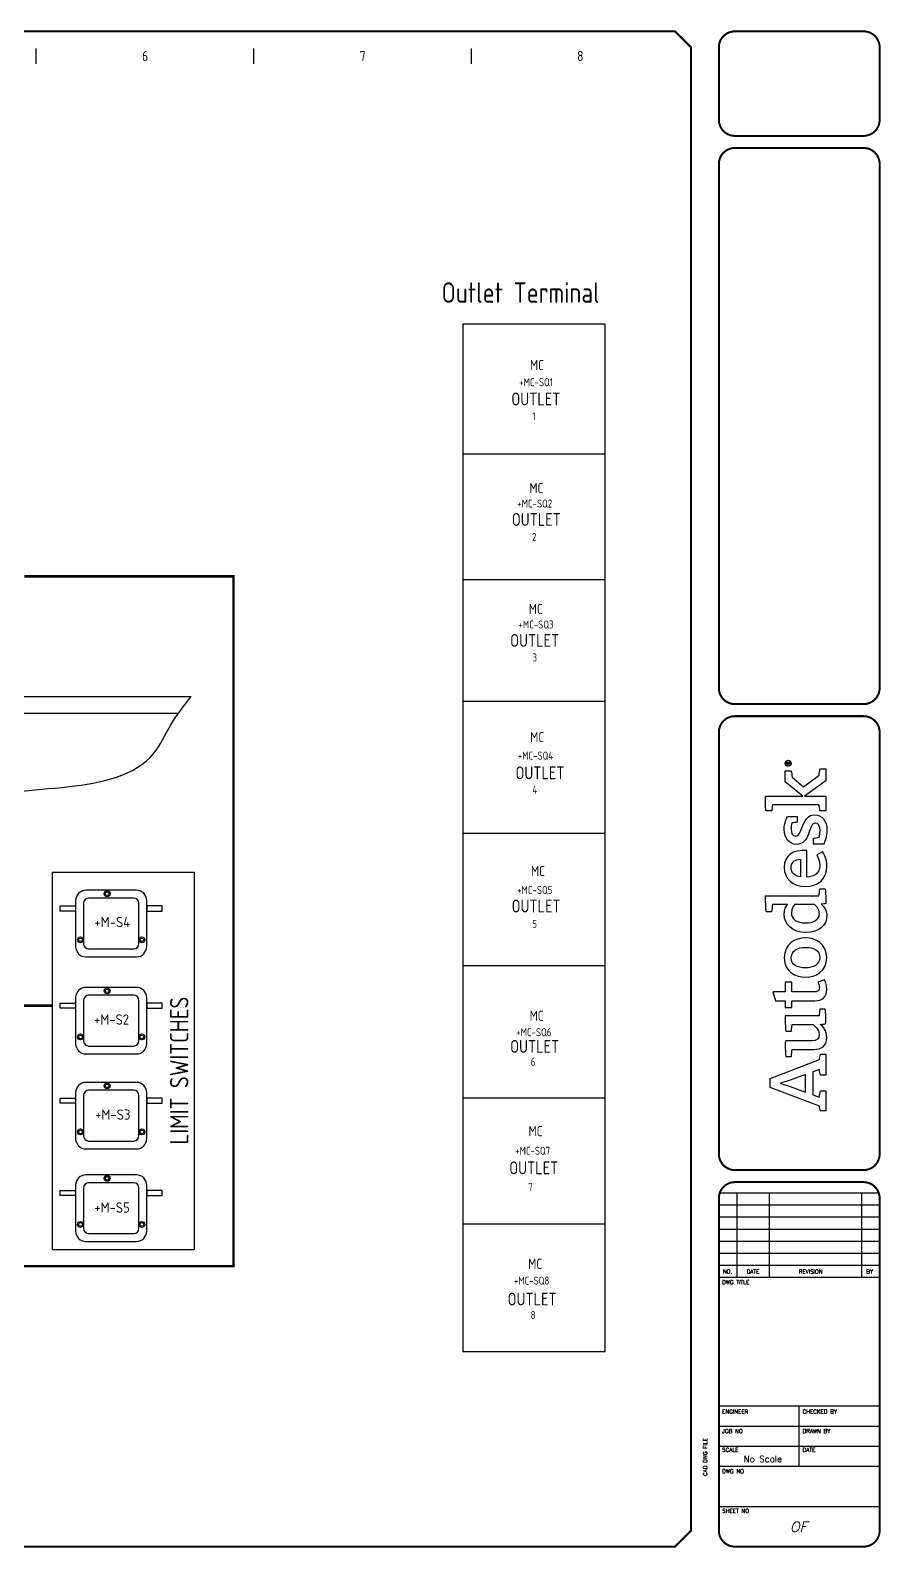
# Model space of a CAD drawing. Header units: millimetres. Extents: x 0 to 840, y 0 to 593.
# Drawn here: x 508 to 840, y 0 to 593 of the extents above; entities that cross this region are included whole.
import ezdxf
from ezdxf.enums import TextEntityAlignment as Align

# ---------------------------------------------------------------- set-up
doc = ezdxf.new("R2010")
doc.units = ezdxf.units.MM
doc.header["$LTSCALE"] = 10
doc.header["$MEASUREMENT"] = 0
for name, color, linetype in [('LAYER_1', 160, 'Continuous'), ('MISC', 7, 'Continuous'), ('PDESC', 142, 'Continuous'), ('PLOC', 8, 'Continuous'), ('PSYMS', 7, 'Continuous'), ('PTAG', 150, 'Continuous'), ('SYMS', 7, 'Continuous'), ('TITLE', 7, 'Continuous')]:
    doc.layers.add(name, color=color, linetype=linetype)
doc.styles.add('ITALIC', font='ITALIC')
doc.styles.add('SIMPLEX', font='simplex')
doc.styles.add('WD_IEC', font='isocp2.shx', dxfattribs={"width": 0.9, "height": 4})

# ---------------------------------------------------------------- blocks, each defined once
blk = doc.blocks.new('wd_ptag')
at = {"style": 'WD_IEC', "width": 0.9, "flags": 1}
blk.add_attdef('P_ITEM', text='', height=0.125, dxfattribs=at).set_placement((0, 0.469), align=Align.CENTER)
at = {"style": 'WD_IEC'}
for tag, width, p in [('INST', 0.8, (0, 0.312)), ('LOC', 0.8, (0, 0.156)), ('P_TAG1', 0.9, (0, 0)), ('DESC2', 0.9, (0, -0.344)), ('DESC1', 0.9, (0, -0.188)), ('DESC3', 0.9, (0, -0.5)), ('MFG', 0.9, (0, -0.656)), ('CAT', 0.9, (0, -0.812))]:
    blk.add_attdef(tag, text='', height=0.125, dxfattribs=dict(at, width=width)).set_placement(p, align=Align.CENTER)
at = {"linetype": 'Continuous', "style": 'WD_IEC'}
for tag, flags, p in [('RATING2', 9, (0.344, -0.187)), ('RATING4', 9, (0.344, -0.202)), ('RATING3', 9, (0.344, -0.218)), ('RATING8', 9, (0.344, -0.234)), ('RATING1', 9, (0.344, -0.171)), ('RATING10', 9, (0.344, -0.312)), ('RATING12', 9, (0.344, -0.327)), ('RATING11', 9, (0.344, -0.343)), ('RATING7', 9, (0.344, -0.249)), ('RATING6', 9, (0.344, -0.265)), ('RATING5', 9, (0.344, -0.281)), ('RATING9', 9, (0.344, -0.296)), ('WDBLKNAM', 1, (0.359, -0.369)), ('ASSYCODE', 9, (0.016, -0.859))]:
    blk.add_attdef(tag, text='', height=0.01, dxfattribs=dict(at, flags=flags)).set_placement(p, align=Align.CENTER)
blk = doc.blocks.new('CR115E7')
for p, q in [((5.47, 4.84), (0.53, 4.84)), ((-0.47, 3.84), (-0.47, -0.66)), ((0.3, 3.57), (0.3, -0.39)), ((5.2, 4.07), (0.8, 4.07)), ((5.7, -0.39), (5.7, 3.57)), ((6.47, -0.66), (6.47, 3.84)), ((0.8, -0.89), (5.2, -0.89)), ((0.53, -1.66), (5.47, -1.66))]:
    blk.add_line(p, q)
for points in [[(-0.47, 2.81), (-1.97, 2.81), (-1.97, 3.31), (-0.47, 3.31)], [(6.47, 2.81), (7.97, 2.81), (7.97, 3.31), (6.47, 3.31)]]:
    blk.add_lwpolyline(points, close=True)
for centre, radius in [((2.6, 4.5), 0.29), ((2.6, 4.5), 0.176), ((0, 0), 0.29), ((0, 0), 0.176), ((6, 0), 0.29), ((6, 0), 0.176)]:
    blk.add_circle(centre, radius)
for centre, radius, start, end in [((0.53, 3.84), 1, 90, 180), ((5.47, 3.84), 1, 0, 90), ((0.8, 3.57), 0.5, 90, 180), ((5.2, 3.57), 0.5, 0, 90), ((0.53, -0.66), 1, 180, 270), ((0.8, -0.39), 0.5, 180, 270), ((5.2, -0.39), 0.5, 270, 0), ((5.47, -0.66), 1, 270, 0)]:
    blk.add_arc(centre, radius, start, end)
blk = doc.blocks.new('AI9-BLK2')
at = {"layer": 'LAYER_1', "color": 7}
blk.add_circle((0, 0), 2.03, dxfattribs=at)
blk.add_open_spline([(1.7, 0), (1.7, -1), (1, -1.8), (0, -1.8), (-1, -1.8), (-1.7, -1), (-1.7, 0), (-1.7, 1), (-1, 1.8), (0, 1.8), (1, 1.8), (1.7, 1), (1.7, 0)], degree=3, knots=[0, 0, 0, 0, 1, 1, 1, 2, 2, 2, 3, 3, 3, 4, 4, 4, 4], dxfattribs=at)
blk = doc.blocks.new('AI9-BLK1')
at = {"layer": 'LAYER_1', "color": 7}
for points, knots in [([(0.7, -1.1), (0.7, -1.1), (0.2, -0.4), (0.2, -0.4), (0.1, -0.2), (0, -0.2), (-0.1, -0.1), (0.3, 0), (0.5, 0.2), (0.5, 0.5), (0.5, 0.8), (0.3, 1.1), (-0.2, 1.1), (-0.2, 1.1), (-0.8, 1.1), (-0.8, 1.1), (-0.8, 1.1), (-0.8, -1.1), (-0.8, -1.1), (-0.8, -1.1), (-0.5, -1.1), (-0.5, -1.1), (-0.5, -1.1), (-0.5, -0.1), (-0.5, -0.1), (-0.4, -0.1), (-0.3, -0.2), (-0.2, -0.3), (-0.2, -0.3), (0.3, -1.1), (0.3, -1.1), (0.3, -1.1), (0.7, -1.1), (0.7, -1.1)], [0, 0, 0, 0, 1, 1, 1, 2, 2, 2, 3, 3, 3, 4, 4, 4, 5, 5, 5, 6, 6, 6, 7, 7, 7, 8, 8, 8, 9, 9, 9, 10, 10, 10, 11, 11, 11, 11]), ([(0.2, 0.5), (0.2, 0.2), (-0.1, 0.1), (-0.3, 0.1), (-0.3, 0.1), (-0.5, 0.1), (-0.5, 0.1), (-0.5, 0.1), (-0.5, 0.8), (-0.5, 0.8), (-0.5, 0.8), (-0.2, 0.8), (-0.2, 0.8), (0.1, 0.8), (0.2, 0.7), (0.2, 0.5)], [0, 0, 0, 0, 1, 1, 1, 2, 2, 2, 3, 3, 3, 4, 4, 4, 5, 5, 5, 5])]:
    blk.add_open_spline(points, degree=3, knots=knots, dxfattribs=at)
blk = doc.blocks.new('LOGO')
for points, knots in [([(35.2, 4.3), (35.2, 4.3), (22.1, 38.1), (22.1, 38.1), (22.1, 38.1), (16.1, 38.1), (16.1, 38.1), (16.1, 38.1), (3.2, 4.3), (3.2, 4.3), (2.2, 4.2), (0.9, 4), (0, 3.7), (0, 3.7), (0, 0), (0, 0), (0, 0), (13.7, 0), (13.7, 0), (13.7, 0), (13.7, 3.7), (13.7, 3.7), (12.4, 4), (10.9, 4.3), (9.5, 4.4), (9.5, 4.4), (11.1, 8.8), (11.1, 8.8), (11.1, 8.8), (26.8, 8.8), (26.8, 8.8), (26.8, 8.8), (28.4, 4.3), (28.4, 4.3), (27, 4.2), (25.8, 4), (24.5, 3.7), (24.5, 3.7), (24.5, 0), (24.5, 0), (24.5, 0), (38.7, 0), (38.7, 0), (38.7, 0), (38.7, 3.7), (38.7, 3.7), (37.9, 3.9), (36, 4.3), (35.2, 4.3)], [0, 0, 0, 0, 1, 1, 1, 2, 2, 2, 3, 3, 3, 4, 4, 4, 5, 5, 5, 6, 6, 6, 7, 7, 7, 8, 8, 8, 9, 9, 9, 10, 10, 10, 11, 11, 11, 12, 12, 12, 13, 13, 13, 14, 14, 14, 15, 15, 15, 16, 16, 16, 16]), ([(70.8, 23.1), (70.8, 23.1), (70.8, 27.7), (70.8, 27.7), (70.8, 27.7), (75.3, 27.7), (75.3, 27.7), (75.3, 27.7), (75.3, 34.3), (75.3, 34.3), (75.3, 34.3), (81.3, 36.2), (81.3, 36.2), (81.3, 36.2), (81.3, 27.7), (81.3, 27.7), (81.3, 27.7), (88, 27.7), (88, 27.7), (88, 27.7), (88, 23.1), (88, 23.1), (88, 23.1), (81.3, 23.1), (81.3, 23.1), (81.3, 23.1), (81.3, 8.4), (81.3, 8.4), (81.3, 5.6), (82.1, 4.3), (84.3, 4.3), (86, 4.3), (87.5, 5.1), (88, 5.5), (88, 5.5), (89.7, 0.9), (89.7, 0.9), (88.7, 0.3), (86.5, -0.7), (83.2, -0.7), (77.6, -0.7), (75.3, 2.4), (75.3, 7.4), (75.3, 7.4), (75.3, 23.1), (75.3, 23.1), (75.3, 23.1), (70.8, 23.1), (70.8, 23.1)], [0, 0, 0, 0, 1, 1, 1, 2, 2, 2, 3, 3, 3, 4, 4, 4, 5, 5, 5, 6, 6, 6, 7, 7, 7, 8, 8, 8, 9, 9, 9, 10, 10, 10, 11, 11, 11, 12, 12, 12, 13, 13, 13, 14, 14, 14, 15, 15, 15, 16, 16, 16, 16]), ([(147.1, 4.7), (147.1, 5.4), (147, 6.1), (147, 6.9), (147, 6.9), (147, 41.1), (147, 41.1), (143.4, 41.2), (139.3, 41), (136.1, 40.7), (136.1, 40.7), (136.1, 37), (136.1, 37), (137.7, 36.8), (139.6, 36.6), (141, 36.4), (141, 36.4), (141, 36.4), (141, 36.4), (141, 36.4), (141, 26.2), (141, 26.2), (140, 27.1), (138, 28.4), (134.3, 28.4), (127.3, 28.4), (122, 22.6), (122, 13.8), (122, 4.5), (126.6, -0.7), (133.4, -0.7), (137.1, -0.7), (139.6, 1.1), (141.3, 3.1), (141.3, 2.1), (141.6, 0.6), (141.8, 0), (145.2, -0.2), (148.7, 0.1), (151.7, 0.4), (151.7, 0.4), (151.7, 4.1), (151.7, 4.1), (150.2, 4.2), (148.4, 4.5), (147.1, 4.7)], [0, 0, 0, 0, 1, 1, 1, 2, 2, 2, 3, 3, 3, 4, 4, 4, 5, 5, 5, 6, 6, 6, 7, 7, 7, 8, 8, 8, 9, 9, 9, 10, 10, 10, 11, 11, 11, 12, 12, 12, 13, 13, 13, 14, 14, 14, 15, 15, 15, 15]), ([(229.4, 4.6), (229.4, 4.6), (221.5, 15.2), (221.5, 15.2), (221.5, 15.2), (228, 23), (228, 23), (229.4, 23.1), (231.3, 23.3), (232.4, 23.6), (232.4, 23.6), (232.4, 27.7), (232.4, 27.7), (232.4, 27.7), (225, 27.7), (225, 27.7), (225, 27.7), (215.2, 15.6), (215.2, 15.6), (215.2, 15.6), (215.2, 41.2), (215.2, 41.2), (211.8, 41.3), (208.2, 41.2), (205.1, 40.9), (205.1, 40.9), (205.1, 36.9), (205.1, 36.9), (206.5, 36.8), (208, 36.6), (209.1, 36.5), (209.1, 36.5), (209.1, 4.5), (209.1, 4.5), (207.8, 4.4), (206.3, 4.2), (205.1, 4), (205.1, 4), (205.1, 0), (205.1, 0), (205.1, 0), (215.2, 0), (215.2, 0), (215.2, 0), (215.2, 14.5), (215.2, 14.5), (215.2, 14.5), (225.6, 0), (225.6, 0), (225.6, 0), (233.7, 0), (233.7, 0), (233.7, 0), (233.7, 3.8), (233.7, 3.8), (232.2, 4.2), (230.6, 4.4), (229.4, 4.6)], [0, 0, 0, 0, 1, 1, 1, 2, 2, 2, 3, 3, 3, 4, 4, 4, 5, 5, 5, 6, 6, 6, 7, 7, 7, 8, 8, 8, 9, 9, 9, 10, 10, 10, 11, 11, 11, 12, 12, 12, 13, 13, 13, 14, 14, 14, 15, 15, 15, 16, 16, 16, 17, 17, 17, 18, 18, 18, 19, 19, 19, 19]), ([(12.8, 13.8), (12.8, 13.8), (16.6, 24.3), (16.6, 24.3), (17.8, 27.5), (18.2, 28.8), (18.8, 30.9), (18.8, 30.9), (18.9, 30.9), (18.9, 30.9), (19.6, 28.9), (20, 27.5), (21.1, 24.3), (21.1, 24.3), (24.9, 13.8), (24.9, 13.8), (24.9, 13.8), (12.8, 13.8), (12.8, 13.8)], [0, 0, 0, 0, 1, 1, 1, 2, 2, 2, 3, 3, 3, 4, 4, 4, 5, 5, 5, 6, 6, 6, 6]), ([(59.7, -0.1), (59.5, 0.6), (59.2, 2.6), (59.1, 3.8), (57.8, 2), (54.9, -0.7), (50.2, -0.7), (44.2, -0.7), (42, 3.1), (42, 8.1), (42, 8.1), (42, 22.9), (42, 22.9), (40.6, 23.2), (38.8, 23.4), (37.3, 23.5), (37.3, 23.5), (37.3, 27.3), (37.3, 27.3), (40.3, 27.6), (44.4, 27.8), (48, 27.6), (48, 27.6), (48, 9.3), (48, 9.3), (48, 6.2), (49.1, 4.5), (52.3, 4.5), (55.8, 4.5), (58.4, 7.9), (59, 8.6), (59, 8.6), (59, 23), (59, 23), (57.8, 23.2), (56, 23.4), (54.6, 23.5), (54.6, 23.5), (54.6, 27.3), (54.6, 27.3), (57.6, 27.7), (61.5, 27.8), (65, 27.7), (65, 27.7), (65, 4.6), (65, 4.6), (66.3, 4.4), (68.1, 4.2), (69.6, 4.1), (69.6, 4.1), (69.6, 0.3), (69.6, 0.3), (66.7, 0), (63, -0.2), (59.7, -0.1)], [0, 0, 0, 0, 1, 1, 1, 2, 2, 2, 3, 3, 3, 4, 4, 4, 5, 5, 5, 6, 6, 6, 7, 7, 7, 8, 8, 8, 9, 9, 9, 10, 10, 10, 11, 11, 11, 12, 12, 12, 13, 13, 13, 14, 14, 14, 15, 15, 15, 16, 16, 16, 17, 17, 17, 18, 18, 18, 18]), ([(104.8, -0.7), (95.2, -0.7), (91.4, 7), (91.4, 13.8), (91.4, 20.6), (95.1, 28.4), (104.6, 28.4), (114.1, 28.4), (118.3, 20.8), (118.3, 14), (118.3, 7.2), (114.2, -0.7), (104.8, -0.7)], [0, 0, 0, 0, 1, 1, 1, 2, 2, 2, 3, 3, 3, 4, 4, 4, 4]), ([(104.5, 23.6), (99.6, 23.6), (97.8, 19.5), (97.8, 14), (97.8, 8.5), (99.9, 4.1), (104.8, 4.1), (109.8, 4.1), (111.8, 8.2), (111.8, 13.8), (111.8, 19.3), (109.5, 23.6), (104.5, 23.6)], [0, 0, 0, 0, 1, 1, 1, 2, 2, 2, 3, 3, 3, 4, 4, 4, 4]), ([(141, 7.6), (140.3, 6.7), (138.2, 4.3), (135, 4.3), (130.5, 4.3), (128.5, 8.1), (128.5, 13.8), (128.5, 19.6), (130.9, 23.5), (135.4, 23.5), (138.3, 23.5), (139.9, 22.3), (141, 21.3), (141, 21.3), (141, 7.6), (141, 7.6)], [0, 0, 0, 0, 1, 1, 1, 2, 2, 2, 3, 3, 3, 4, 4, 4, 5, 5, 5, 5]), ([(167.6, 4.1), (171.4, 4.1), (173.8, 5.5), (175, 6.2), (175, 6.2), (177.1, 2.1), (177.1, 2.1), (175.5, 1.1), (172.6, -0.7), (167.2, -0.7), (158.2, -0.7), (153.3, 5.5), (153.3, 14), (153.3, 22.5), (158.9, 28.4), (166.4, 28.4), (174.6, 28.4), (178.7, 22.5), (177.9, 12.9), (177.9, 12.9), (159.8, 12.9), (159.8, 12.9), (160, 7.9), (162.3, 4.1), (167.6, 4.1)], [0, 0, 0, 0, 1, 1, 1, 2, 2, 2, 3, 3, 3, 4, 4, 4, 5, 5, 5, 6, 6, 6, 7, 7, 7, 8, 8, 8, 8]), ([(172, 17.3), (171.9, 20.8), (170.4, 23.7), (166.3, 23.7), (162.6, 23.7), (160.6, 21.2), (159.9, 17.3), (159.9, 17.3), (172, 17.3), (172, 17.3)], [0, 0, 0, 0, 1, 1, 1, 2, 2, 2, 3, 3, 3, 3]), ([(193.3, 16.4), (190.2, 17.6), (187.8, 18.3), (187.8, 20.5), (187.8, 22.6), (189.9, 23.7), (192.6, 23.7), (194.1, 23.7), (195.6, 23.5), (196.8, 23.1), (196.9, 21.9), (197.1, 20.1), (197.3, 19.6), (197.3, 19.6), (201.3, 19.6), (201.3, 19.6), (201.3, 19.6), (201.3, 26.1), (201.3, 26.1), (200.2, 26.8), (197.1, 28.4), (192.4, 28.4), (186.5, 28.4), (182.2, 25), (182.2, 20.1), (182.2, 15.7), (184.9, 13.4), (189.1, 11.9), (193.4, 10.4), (196.7, 9.3), (196.7, 7.2), (196.7, 5.1), (195, 3.9), (191.4, 3.9), (189.9, 3.9), (188.1, 4.1), (187, 4.6), (186.9, 5.9), (186.6, 7.8), (186.3, 8.4), (186.3, 8.4), (182.3, 8.4), (182.3, 8.4), (182.3, 8.4), (182.3, 1.6), (182.3, 1.6), (182.3, 1.6), (182.3, 1.6), (182.3, 1.6), (184.1, 0.5), (187.5, -0.8), (191.8, -0.8), (198.3, -0.8), (202.4, 2.6), (202.4, 7.8), (202.4, 12.5), (197.8, 14.6), (193.3, 16.4)], [0, 0, 0, 0, 1, 1, 1, 2, 2, 2, 3, 3, 3, 4, 4, 4, 5, 5, 5, 6, 6, 6, 7, 7, 7, 8, 8, 8, 9, 9, 9, 10, 10, 10, 11, 11, 11, 12, 12, 12, 13, 13, 13, 14, 14, 14, 15, 15, 15, 16, 16, 16, 17, 17, 17, 18, 18, 18, 19, 19, 19, 19])]:
    blk.add_open_spline(points, degree=3, knots=knots)
for name, p in [('AI9-BLK2', (237.6, 25.7)), ('AI9-BLK1', (237.8, 25.7))]:
    blk.add_blockref(name, p)
blk = doc.blocks.new('acade_title')
at = {"layer": 'SYMS'}
for p, q in [((510, 580), (510, 586)), ((595, 580), (595, 586)), ((680, 580), (680, 586))]:
    blk.add_line(p, q, dxfattribs=at)
at = {"layer": 'TITLE'}
for p, q in [((765.79, 586.36), (765.79, 551.29)), ((776.63, 138.97), (839.44, 138.97)), ((783.7, 138.97), (783.7, 106)), ((796.26, 138.97), (796.26, 106)), ((832.38, 138.97), (832.38, 106)), ((776.63, 134.26), (839.44, 134.26)), ((776.63, 129.55), (839.44, 129.55)), ((776.63, 124.84), (839.44, 124.84)), ((776.63, 120.13), (839.44, 120.13)), ((776.63, 115.42), (839.44, 115.42)), ((776.63, 110.71), (839.44, 110.71)), ((776.63, 106), (839.44, 106)), ((765.79, 7.07), (765.79, 55.62)), ((776.63, 55.75), (839.44, 55.75)), ((808.04, 32.19), (808.04, 55.75)), ((776.63, 47.89), (839.44, 47.89)), ((776.63, 40.04), (839.44, 40.04)), ((776.63, 32.19), (839.44, 32.19)), ((776.63, 16.49), (839.44, 16.49))]:
    blk.add_line(p, q, dxfattribs=at)
at = {"layer": 'TITLE', "const_width": 0.784}
blk.add_lwpolyline([(765.79, 7.07), (765.79, 586.36), (759.5, 592.64), (7.07, 592.64), (0.79, 586.36), (0.79, 7.07), (7.07, 0.79), (759.5, 0.79)], close=True, dxfattribs=at)
for points in [[(782.91, 592.64, 0.414214), (776.63, 586.36, 0.414214)], [(839.44, 586.36, 0.414214), (833.16, 592.64, 0.414214)], [(776.63, 558.09, 0.414214), (782.91, 551.81, 0.414214)], [(833.16, 551.81, 0.414214), (839.44, 558.09, 0.414214)], [(782.91, 547.1, 0.414214), (776.63, 540.82, 0.414214)], [(839.44, 540.82, 0.414214), (833.16, 547.1, 0.414214)], [(776.63, 336.15, 0.414214), (782.91, 329.87, 0.414214)], [(833.16, 329.87, 0.414214), (839.44, 336.15, 0.414214)], [(782.91, 325.16, 0.414214), (776.63, 318.88, 0.414214)], [(839.44, 318.88, 0.414214), (833.16, 325.16, 0.414214)], [(776.63, 154.15, 0.414214), (782.91, 147.87, 0.414214)], [(833.16, 147.87, 0.414214), (839.44, 154.15, 0.414214)], [(782.91, 143.16, 0.414214), (776.63, 136.88, 0.414214)], [(839.44, 136.88, 0.414214), (833.16, 143.16, 0.414214)], [(776.63, 7.07, 0.414214), (782.91, 0.79, 0.414214)], [(833.16, 0.79, 0.414214), (839.44, 7.07, 0.414214)]]:
    blk.add_lwpolyline(points, format="xyb", dxfattribs=at)
for points in [[(833.16, 592.64), (782.91, 592.64)], [(776.63, 586.36), (776.63, 558.09)], [(839.44, 586.36), (839.44, 558.09)], [(833.16, 551.81), (782.91, 551.81)], [(833.16, 547.1), (782.91, 547.1)], [(776.63, 540.82), (776.63, 336.15)], [(839.44, 540.82), (839.44, 336.15)], [(782.91, 329.87), (833.16, 329.87)], [(782.91, 325.16), (833.16, 325.16)], [(782.91, 147.87), (833.16, 147.87)], [(782.91, 143.16), (833.16, 143.16)], [(776.63, 136.88), (776.63, 7.07)], [(839.44, 136.88), (839.44, 7.07)], [(782.91, 0.79), (833.16, 0.79)]]:
    blk.add_lwpolyline(points, dxfattribs=at)
at = {"layer": 'TITLE', "color": 7, "const_width": 0.784}
for points in [[(776.63, 318.88), (776.63, 154.15)], [(839.44, 318.88), (839.44, 154.15)]]:
    blk.add_lwpolyline(points, dxfattribs=at)
at = {"xscale": 0.571500000000015, "yscale": 0.571500000000015, "zscale": 0.571500000000015, "rotation": 90}
blk.add_blockref('LOGO', (818.39, 170.97), dxfattribs=at)
at = {"layer": 'SYMS', "style": 'WD_IEC', "width": 0.9}
for s, p in [('6', (552.5, 581)), ('7', (637.5, 581)), ('8', (722.5, 581))]:
    blk.add_text(s, height=4, dxfattribs=at).set_placement(p, align=Align.CENTER)
at = {"layer": 'TITLE', "color": 1}
for s, height, style, p in [('NO.', 1.57, 'SIMPLEX', (780.03, 108.22)), ('DATE', 1.57, 'SIMPLEX', (789.98, 108.22)), ('REVISION', 1.57, 'SIMPLEX', (812.49, 108.22)), ('BY', 1.57, 'SIMPLEX', (835.52, 108.22)), ('OF', 4, 'ITALIC', (807.77, 8.51))]:
    blk.add_text(s, height=height, dxfattribs=dict(at, style=style)).set_placement(p, align=Align.MIDDLE)
at = {"layer": 'TITLE', "color": 1, "style": 'SIMPLEX'}
for s, p in [('DWG TITLE', (777.94, 103.25)), ('ENGINEER', (777.94, 52.74)), ('CHECKED BY', (809.35, 52.74)), ('JOB NO', (777.94, 45.15)), ('DRAWN BY', (809.35, 45.15)), ('SCALE', (777.94, 37.82)), ('DATE', (809.35, 37.82)), ('DWG NO', (777.94, 29.44)), ('SHEET NO', (777.94, 14))]:
    blk.add_text(s, height=1.57, dxfattribs=at).set_placement(p)
blk.add_text('CAD DWG FILE', height=1.5703, rotation=90, dxfattribs=at).set_placement((772.05, 28.4))
at = {"layer": 'TITLE', "color": 1, "style": 'ITALIC'}
for tag, height, p in [('TITLE#1', 3, (806.47, 85.58)), ('TITLE#2', 3, (806.47, 80.5)), ('TITLE#3', 3, (806.47, 75.41)), ('TITLE#4', 3, (806.47, 70.33)), ('DWG#', 4, (806.47, 20.76))]:
    blk.add_attdef(tag, text='', height=height, dxfattribs=at).set_placement(p, align=Align.CENTER)
at = {"layer": 'TITLE', "color": 1, "style": 'SIMPLEX'}
blk.add_attdef('CAD#', (772.63, 49.19), '', height=2.5, rotation=90, dxfattribs=at)
at = {"layer": 'TITLE', "color": 1}
for tag, p, height, style in [('ENGINEER', (783.37, 49.19), 2.5, 'ITALIC'), ('CHKDBY', (813.2, 49.2), 2.5, 'ITALIC'), ('JOB#', (789.06, 41.3), 2.5, 'SIMPLEX'), ('DRAWNBY', (814.95, 41.3), 2.5, 'ITALIC'), ('SCALE', (786.29, 33.76), 2.5, 'SIMPLEX'), ('DATE', (812.8, 33.76), 2.5, 'SIMPLEX'), ('SHTS', (815.9, 6.29), 4, 'ITALIC')]:
    blk.add_attdef(tag, p, '', height=height, dxfattribs=dict(at, style=style))
at = {"layer": 'TITLE', "color": 1, "style": 'ITALIC'}
blk.add_attdef('SH#', text='', height=4, dxfattribs=at).set_placement((799.54, 6.29), align=Align.RIGHT)
at = {"layer": 'TITLE', "color": 7, "flags": 9}
blk.add_attdef('WD_TB', (782.91, 0.79), '', height=3.14, dxfattribs=at)

msp = doc.modelspace()

# ---------------------------------------------------------------- linework, layer by layer
for p, q in [((732.18, 427.51), (676.61, 427.51)), ((732.18, 378.38), (676.61, 378.38)), ((104.16, 332.9), (570.55, 332.89)), ((104.16, 326.33), (565.57, 326.33)), ((732.18, 330.94), (676.61, 330.94)), ((732.18, 279.27), (676.61, 279.27)), ((732.18, 227.6), (676.61, 227.6)), ((732.18, 175.92), (676.61, 175.92)), ((732.18, 126.79), (676.61, 126.79))]:
    msp.add_line(p, q)
for points in [[(676.61, 478.24), (676.61, 77.07), (732.18, 77.07), (732.18, 478.24)], [(516.28, 264.25), (571.6, 264.25), (571.6, 116.78), (516.28, 116.78)]]:
    msp.add_lwpolyline(points, close=True)
at = {"const_width": 1}
msp.add_lwpolyline([(505.33, 379.81), (587.01, 379.81), (587.01, 110.32), (489.71, 110.32)], dxfattribs=at)
at = {"color": 4, "const_width": 1}
msp.add_lwpolyline([(516.28, 212.08), (501.07, 212.08)], dxfattribs=at)
msp.add_spline([(458.44, 229.92), (459.85, 233.68), (458.44, 236.48), (454.96, 248.86), (456.05, 271.09), (481.55, 291.15), (522.8, 297.65), (555.9, 310.67), (562.41, 321.51), (570.55, 332.89)], degree=3)

# ---------------------------------------------------------------- block references
ref = msp.add_blockref('acade_title', (0, 0))
ref.add_attrib('SCALE', 'No Scale', (786.29, 33.76), dxfattribs={"layer": 'MISC', "color": 1, "height": 2.5, "style": 'SIMPLEX'})
at = {"layer": 'PSYMS'}
ref = msp.add_blockref('wd_ptag', (702.99, 454.13), dxfattribs=dict(at, xscale=25, yscale=25, zscale=25))
ref.add_attrib('P_TAG1', '+MC-SQ1', dxfattribs={"layer": 'PTAG', "height": 3.125, "style": 'WD_IEC', "width": 0.9}).set_placement((705.23, 454.03), align=Align.CENTER)
ref.add_attrib('DESC1', 'OUTLET', dxfattribs={"layer": 'PDESC', "height": 5, "style": 'WD_IEC', "width": 0.9}).set_placement((705.15, 446.54), align=Align.CENTER)
ref.add_attrib('DESC2', '1', dxfattribs={"layer": 'PDESC', "height": 3.12, "style": 'WD_IEC', "width": 0.9}).set_placement((704.4, 440.76), align=Align.CENTER)
ref.add_attrib('LOC', 'MC', dxfattribs={"layer": 'PLOC', "height": 4, "style": 'WD_IEC', "width": 0.9}).set_placement((705.6, 460.3), align=Align.CENTER)
ref = msp.add_blockref('wd_ptag', (702.24, 405.38), dxfattribs=dict(at, xscale=25, yscale=25, zscale=25))
ref.add_attrib('P_TAG1', '+MC-SQ2', dxfattribs={"layer": 'PTAG', "height": 3.125, "style": 'WD_IEC', "width": 0.9}).set_placement((704.69, 406.64), align=Align.CENTER)
ref.add_attrib('DESC1', 'OUTLET', dxfattribs={"layer": 'PDESC', "height": 5, "style": 'WD_IEC', "width": 0.9}).set_placement((705.32, 399.49), align=Align.CENTER)
ref.add_attrib('DESC2', '2', dxfattribs={"layer": 'PDESC', "height": 3.12, "style": 'WD_IEC', "width": 0.9}).set_placement((704.5, 393.56), align=Align.CENTER)
ref.add_attrib('LOC', 'MC', dxfattribs={"layer": 'PLOC', "height": 4, "style": 'WD_IEC', "width": 0.9}).set_placement((705.38, 412.26), align=Align.CENTER)
ref = msp.add_blockref('wd_ptag', (697.4, 355.34), dxfattribs=dict(at, xscale=25, yscale=25, zscale=25))
ref.add_attrib('P_TAG1', '+MC-SQ3', dxfattribs={"layer": 'PTAG', "height": 3.125, "style": 'WD_IEC', "width": 0.9}).set_placement((705.2, 359.4), align=Align.CENTER)
ref.add_attrib('DESC1', 'OUTLET', dxfattribs={"layer": 'PDESC', "height": 5, "style": 'WD_IEC', "width": 0.9}).set_placement((704.68, 352.24), align=Align.CENTER)
ref.add_attrib('DESC2', '3', dxfattribs={"layer": 'PDESC', "height": 3.12, "style": 'WD_IEC', "width": 0.9}).set_placement((704.74, 346.54), align=Align.CENTER)
ref.add_attrib('LOC', 'MC', dxfattribs={"layer": 'PLOC', "height": 4, "style": 'WD_IEC', "width": 0.9}).set_placement((705.14, 365.02), align=Align.CENTER)
ref = msp.add_blockref('wd_ptag', (701.57, 303.61), dxfattribs=dict(at, xscale=25, yscale=25, zscale=25))
ref.add_attrib('P_TAG1', '+MC-SQ4', dxfattribs={"layer": 'PTAG', "height": 3.125, "style": 'WD_IEC', "width": 0.9}).set_placement((704.98, 308.17), align=Align.CENTER)
ref.add_attrib('DESC1', 'OUTLET', dxfattribs={"layer": 'PDESC', "height": 5, "style": 'WD_IEC', "width": 0.9}).set_placement((706.74, 300.52), align=Align.CENTER)
ref.add_attrib('DESC2', '4', dxfattribs={"layer": 'PDESC', "height": 3.12, "style": 'WD_IEC', "width": 0.9}).set_placement((704.72, 294.87), align=Align.CENTER)
ref.add_attrib('LOC', 'MC', dxfattribs={"layer": 'PLOC', "height": 4, "style": 'WD_IEC', "width": 0.9}).set_placement((705.7, 315), align=Align.CENTER)
ref = msp.add_blockref('wd_ptag', (699.8, 253.35), dxfattribs=dict(at, xscale=25, yscale=25, zscale=25))
ref.add_attrib('P_TAG1', '+MC-SQ5', dxfattribs={"layer": 'PTAG', "height": 3.125, "style": 'WD_IEC', "width": 0.9}).set_placement((704.71, 255.71), align=Align.CENTER)
ref.add_attrib('DESC1', 'OUTLET', dxfattribs={"layer": 'PDESC', "height": 5, "style": 'WD_IEC', "width": 0.9}).set_placement((705.25, 248.5), align=Align.CENTER)
ref.add_attrib('DESC2', '5', dxfattribs={"layer": 'PDESC', "height": 3.12, "style": 'WD_IEC', "width": 0.9}).set_placement((704.66, 242.49), align=Align.CENTER)
ref.add_attrib('LOC', 'MC', dxfattribs={"layer": 'PLOC', "height": 4, "style": 'WD_IEC', "width": 0.9}).set_placement((706, 262.68), align=Align.CENTER)
ref = msp.add_blockref('CR115E7', (527.25, 237.8), dxfattribs=dict(at, xscale=4, yscale=4, zscale=4))
ref.add_attrib('P_TAG1', '+M-S4', dxfattribs={"layer": 'PTAG', "height": 4, "style": 'WD_IEC'}).set_placement((539.67, 242.75), align=Align.CENTER)
ref = msp.add_blockref('CR115E7', (527.25, 199.88), dxfattribs=dict(at, xscale=4, yscale=4, zscale=4))
ref.add_attrib('P_TAG1', '+M-S2', dxfattribs={"layer": 'PTAG', "height": 4, "style": 'WD_IEC'}).set_placement((539.39, 204.68), align=Align.CENTER)
ref = msp.add_blockref('wd_ptag', (696.3, 200.15), dxfattribs=dict(at, xscale=25, yscale=25, zscale=25))
ref.add_attrib('P_TAG1', '+MC-SQ6', dxfattribs={"layer": 'PTAG', "height": 3.125, "style": 'WD_IEC', "width": 0.9}).set_placement((704.35, 200.15), align=Align.CENTER)
ref.add_attrib('DESC1', 'OUTLET', dxfattribs={"layer": 'PDESC', "height": 5, "style": 'WD_IEC', "width": 0.9}).set_placement((704.67, 193.68), align=Align.CENTER)
ref.add_attrib('DESC2', '6', dxfattribs={"layer": 'PDESC', "height": 3.12, "style": 'WD_IEC', "width": 0.9}).set_placement((704.04, 188.64), align=Align.CENTER)
ref.add_attrib('LOC', 'MC', dxfattribs={"layer": 'PLOC', "height": 4, "style": 'WD_IEC', "width": 0.9}).set_placement((705.46, 206.14), align=Align.CENTER)
ref = msp.add_blockref('CR115E7', (527.25, 162.78), dxfattribs=dict(at, xscale=4, yscale=4, zscale=4))
ref.add_attrib('P_TAG1', '+M-S3', dxfattribs={"layer": 'PTAG', "height": 4, "style": 'WD_IEC'}).set_placement((539.88, 167.55), align=Align.CENTER)
ref = msp.add_blockref('wd_ptag', (693.96, 153.38), dxfattribs=dict(at, xscale=25, yscale=25, zscale=25))
ref.add_attrib('P_TAG1', '+MC-SQ7', dxfattribs={"layer": 'PTAG', "height": 3.125, "style": 'WD_IEC', "width": 0.9}).set_placement((703.9, 153.85), align=Align.CENTER)
ref.add_attrib('DESC1', 'OUTLET', dxfattribs={"layer": 'PDESC', "height": 5, "style": 'WD_IEC', "width": 0.9}).set_placement((704.32, 146.23), align=Align.CENTER)
ref.add_attrib('DESC2', '7', dxfattribs={"layer": 'PDESC', "height": 3.12, "style": 'WD_IEC', "width": 0.9}).set_placement((703.04, 139.76), align=Align.CENTER)
ref.add_attrib('LOC', 'MC', dxfattribs={"layer": 'PLOC', "height": 4, "style": 'WD_IEC', "width": 0.9}).set_placement((705.03, 161.09), align=Align.CENTER)
ref = msp.add_blockref('CR115E7', (527.25, 126.64), dxfattribs=dict(at, xscale=4, yscale=4, zscale=4))
ref.add_attrib('P_TAG1', '+M-S5', dxfattribs={"layer": 'PTAG', "height": 4, "style": 'WD_IEC'}).set_placement((539.57, 131.25), align=Align.CENTER)
ref = msp.add_blockref('wd_ptag', (698.32, 104.07), dxfattribs=dict(at, xscale=25, yscale=25, zscale=25))
ref.add_attrib('P_TAG1', '+MC-SQ8', dxfattribs={"layer": 'PTAG', "height": 3.125, "style": 'WD_IEC', "width": 0.9}).set_placement((703.47, 103.12), align=Align.CENTER)
ref.add_attrib('DESC1', 'OUTLET', dxfattribs={"layer": 'PDESC', "height": 5, "style": 'WD_IEC', "width": 0.9}).set_placement((703.68, 94.99), align=Align.CENTER)
ref.add_attrib('DESC2', '8', dxfattribs={"layer": 'PDESC', "height": 3.12, "style": 'WD_IEC', "width": 0.9}).set_placement((704.08, 89.67), align=Align.CENTER)
ref.add_attrib('LOC', 'MC', dxfattribs={"layer": 'PLOC', "height": 4, "style": 'WD_IEC', "width": 0.9}).set_placement((704.89, 109.25), align=Align.CENTER)

# ---------------------------------------------------------------- texts
at = {"style": 'WD_IEC', "width": 0.9}
msp.add_text('Outlet Terminal', height=8, dxfattribs=at).set_placement((668.29, 486.61))
at = {"layer": 'PSYMS', "style": 'WD_IEC', "width": 0.9}
msp.add_text('LIMIT SWITCHES', height=7.2319, rotation=90, dxfattribs=at).set_placement((569.45, 157.87))

doc.saveas('drawing.dxf')
